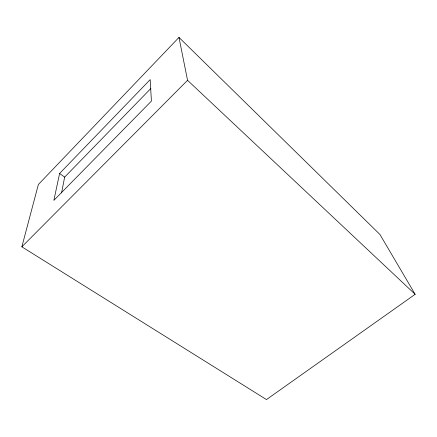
<?xml version="1.0" encoding="UTF-8"?>
<svg xmlns="http://www.w3.org/2000/svg" width="437" height="437" viewBox="0 0 437 437"><rect width="100%" height="100%" fill="white"/><g stroke="black" fill="none" stroke-linecap="round" stroke-linejoin="round"><path stroke-width="0.66" d="M61.541 192.941L64.66 177.116L150.869 88.471M59.607 173.462L53.86 200.365L151.404 101.111L150.175 79.621L59.607 173.462L64.66 177.116M21.85 246.823L38.38 184.485L178.979 37.424L379.928 234.467L415.15 294.309L266.466 399.576L21.85 246.823L187.549 80.31L178.979 37.424M187.549 80.31L415.15 294.309"/></g></svg>
